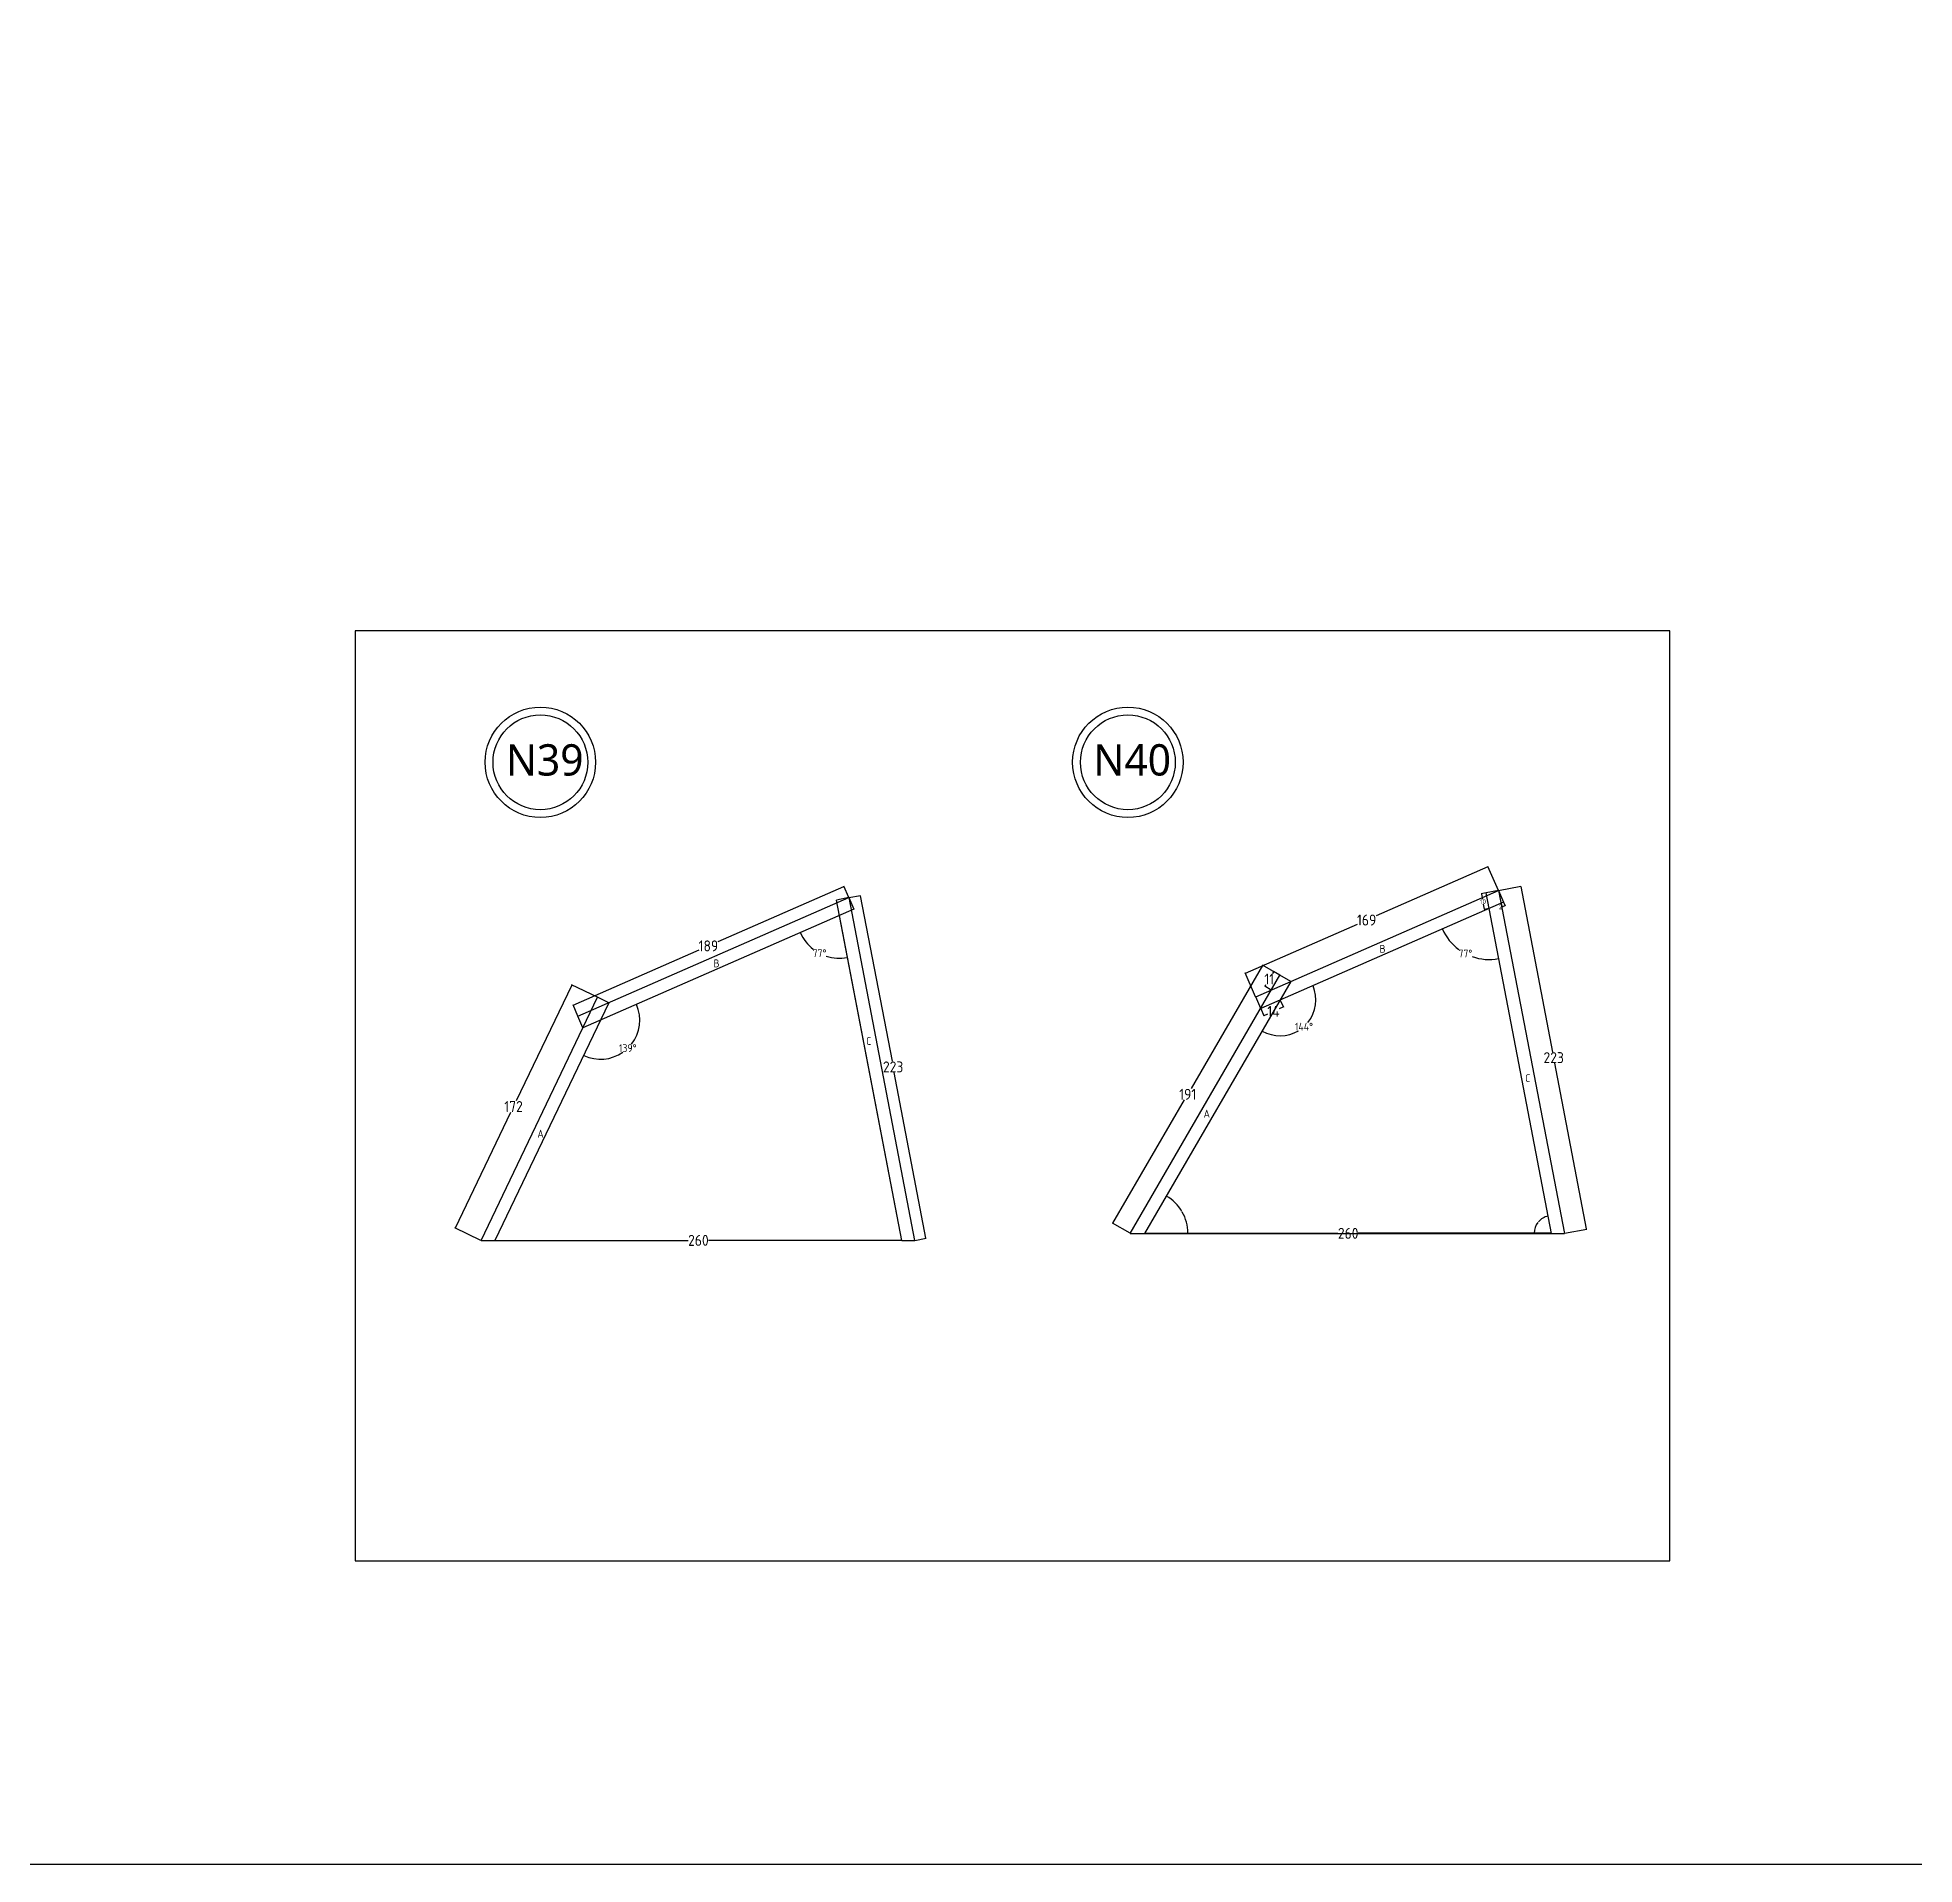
# Model space of a CAD drawing. Header units: centimetres. Extents: x -6116 to 16873, y -2889 to 4505.
# Drawn here: x 14475 to 15674, y -2889 to -1722 of the extents above; entities that cross this region are included whole.
import ezdxf

# ---------------------------------------------------------------- set-up
doc = ezdxf.new("R2010")
doc.units = ezdxf.units.CM
for name, color, linetype in [('5', 5, 'Continuous'), ('frame圖框', 34, 'Continuous'), ('section剖面線', 1, 'Continuous'), ('圖層1', 253, 'Continuous')]:
    doc.layers.add(name, color=color, linetype=linetype)
doc.styles.get("Standard").update_dxf_attribs({"font": 'ISOCP.SHX', "bigfont": 'CHINESET.SHX'})
doc.dimstyles.get("Standard").update_dxf_attribs({"dimtxt": 0.18, "dimasz": 0.18, "dimexe": 0.18, "dimexo": 0.0625, "dimgap": 0.09, "dimtad": 0, "dimtih": 1, "dimtoh": 1, "dimdec": 4, "dimzin": 0, "dimdsep": 46, "dimtxsty": 'Standard', "dimcen": 0.09, "dimadec": 0, "dimazin": 0, "dimtfac": 1, "dimtdec": 4, "dimtofl": 0, "dimtmove": 0, "dimatfit": 3, "dimfxl": 1, "dimtolj": 1, "dimtzin": 0, "dimarcsym": 0})

# ---------------------------------------------------------------- blocks, each defined once
blk = doc.blocks.new('*D1113')
at = {"layer": 'DEFPOINTS', "color": 0, "transparency": 16777216}
for p in [(14990.4, -2264.3), (14993.5, -2271.4), (14820.4, -2347.2)]:
    blk.add_point(p, dxfattribs=at)
at = {"layer": '圖層1', "color": 0, "lineweight": -2, "transparency": 16777216}
for p, q in [((14990.2, -2264.4), (14909.8, -2299.6)), ((14993.4, -2271.3), (14990.3, -2264.1)), ((14817.5, -2340), (14897.9, -2304.8)), ((14820.4, -2347.1), (14817.3, -2339.9))]:
    blk.add_line(p, q, dxfattribs=at)
at = {"layer": '圖層1', "color": 0, "transparency": 16777216}
for points in [[(14990.2, -2264.3), (14990.2, -2264.4), (14990.4, -2264.3)], [(14817.5, -2340), (14817.5, -2340), (14817.3, -2340.1)]]:
    blk.add_solid(points, dxfattribs=at)
at = {"layer": '圖層1', "color": 0, "transparency": 16777216, "insert": (14903.8, -2302.2), "char_height": 7, "attachment_point": 5}
blk.add_mtext('\\A1;189', dxfattribs=at)
blk = doc.blocks.new('*D1114')
at = {"layer": 'DEFPOINTS', "color": 0, "transparency": 16777216}
for p in [(14993.5, -2271.4), (15035.6, -2490.3), (15042.8, -2488.9)]:
    blk.add_point(p, dxfattribs=at)
at = {"layer": '圖層1', "color": 0, "lineweight": -2, "transparency": 16777216}
for p, q in [((14993.5, -2271.4), (15000.9, -2270)), ((15000.8, -2270.2), (15021.1, -2375.9)), ((15042.8, -2488.8), (15022.5, -2383)), ((15035.6, -2490.3), (15043, -2488.9))]:
    blk.add_line(p, q, dxfattribs=at)
at = {"layer": '圖層1', "color": 0, "transparency": 16777216}
for points in [[(15000.8, -2270.2), (15000.8, -2270.2), (15000.8, -2270)], [(15042.8, -2488.8), (15042.8, -2488.8), (15042.8, -2488.9)]]:
    blk.add_solid(points, dxfattribs=at)
at = {"layer": '圖層1', "color": 0, "transparency": 16777216, "insert": (15021.8, -2379.5), "char_height": 7, "attachment_point": 5}
blk.add_mtext('\\A1;223', dxfattribs=at)
blk = doc.blocks.new('*D1115')
at = {"layer": 'DEFPOINTS', "color": 0, "transparency": 16777216}
for p in [(14816.5, -2327.2), (14833, -2335), (14758.5, -2490.3)]:
    blk.add_point(p, dxfattribs=at)
at = {"layer": '圖層1', "color": 0, "lineweight": -2, "transparency": 16777216}
for p, q in [((14816.5, -2327.3), (14781, -2401.2)), ((14832.9, -2335), (14816.4, -2327.1)), ((14742.2, -2482.3), (14777.6, -2408.4)), ((14758.5, -2490.3), (14741.9, -2482.4))]:
    blk.add_line(p, q, dxfattribs=at)
at = {"layer": '圖層1', "color": 0, "transparency": 16777216}
for points in [[(14816.4, -2327.3), (14816.5, -2327.3), (14816.5, -2327.2)], [(14742.1, -2482.3), (14742.2, -2482.3), (14742.1, -2482.4)]]:
    blk.add_solid(points, dxfattribs=at)
at = {"layer": '圖層1', "color": 0, "transparency": 16777216, "insert": (14779.3, -2404.8), "char_height": 7, "attachment_point": 5}
blk.add_mtext('\\A1;172', dxfattribs=at)
blk = doc.blocks.new('*D1116')
at = {"layer": 'DEFPOINTS', "color": 0, "transparency": 16777216}
for p in [(15257.8, -2314.6), (15268.9, -2321), (15173.2, -2485.8)]:
    blk.add_point(p, dxfattribs=at)
at = {"layer": '圖層1', "color": 0, "lineweight": -2, "transparency": 16777216}
for p, q in [((15257.7, -2314.7), (15212.1, -2393.4)), ((15268.9, -2321), (15257.7, -2314.5)), ((15162.2, -2479.3), (15207.9, -2400.6)), ((15173.2, -2485.8), (15162, -2479.3))]:
    blk.add_line(p, q, dxfattribs=at)
at = {"layer": '圖層1', "color": 0, "transparency": 16777216}
for points in [[(15257.7, -2314.7), (15257.8, -2314.7), (15257.8, -2314.6)], [(15162.2, -2479.2), (15162.2, -2479.3), (15162.1, -2479.4)]]:
    blk.add_solid(points, dxfattribs=at)
at = {"layer": '圖層1', "color": 0, "transparency": 16777216, "insert": (15210, -2397), "char_height": 7, "attachment_point": 5}
blk.add_mtext('\\A1;191', dxfattribs=at)
blk = doc.blocks.new('*D1117')
at = {"layer": 'DEFPOINTS', "color": 0, "transparency": 16777216}
for p in [(15401.9, -2251.7), (15408.5, -2266.9), (15253.4, -2334.8)]:
    blk.add_point(p, dxfattribs=at)
at = {"layer": '圖層1', "color": 0, "lineweight": -2, "transparency": 16777216}
for p, q in [((15401.7, -2251.8), (15330.3, -2283.1)), ((15408.5, -2266.8), (15401.8, -2251.6)), ((15246.9, -2319.6), (15318.4, -2288.3)), ((15253.4, -2334.8), (15246.7, -2319.5))]:
    blk.add_line(p, q, dxfattribs=at)
at = {"layer": '圖層1', "color": 0, "transparency": 16777216}
for points in [[(15401.7, -2251.8), (15401.7, -2251.8), (15401.9, -2251.7)], [(15246.9, -2319.6), (15247, -2319.6), (15246.8, -2319.7)]]:
    blk.add_solid(points, dxfattribs=at)
at = {"layer": '圖層1', "color": 0, "transparency": 16777216, "insert": (15324.3, -2285.7), "char_height": 7, "attachment_point": 5}
blk.add_mtext('\\A1;169', dxfattribs=at)
blk = doc.blocks.new('*D1118')
at = {"layer": 'DEFPOINTS', "color": 0, "transparency": 16777216}
for p in [(15408.5, -2266.9), (15450.6, -2485.8), (15464.8, -2483.1)]:
    blk.add_point(p, dxfattribs=at)
at = {"layer": '圖層1', "color": 0, "lineweight": -2, "transparency": 16777216}
for p, q in [((15408.6, -2266.9), (15422.9, -2264.1)), ((15422.8, -2264.3), (15443.1, -2370.1)), ((15464.8, -2482.9), (15444.5, -2377.2)), ((15450.7, -2485.8), (15465, -2483.1))]:
    blk.add_line(p, q, dxfattribs=at)
at = {"layer": '圖層1', "color": 0, "transparency": 16777216}
for points in [[(15422.8, -2264.3), (15422.7, -2264.3), (15422.7, -2264.2)], [(15464.8, -2482.9), (15464.8, -2482.9), (15464.8, -2483.1)]]:
    blk.add_solid(points, dxfattribs=at)
at = {"layer": '圖層1', "color": 0, "transparency": 16777216, "insert": (15443.8, -2373.6), "char_height": 7, "attachment_point": 5}
blk.add_mtext('\\A1;223', dxfattribs=at)
blk = doc.blocks.new('*D1126')
at = {"layer": 'DEFPOINTS', "color": 0, "transparency": 16777216}
for p in [(14996.7, -2278.7), (14840.2, -2338.5), (14823.7, -2354.5), (14843.8, -2372.9), (14767.4, -2490.3)]:
    blk.add_point(p, dxfattribs=at)
at = {"layer": '圖層1', "color": 0, "lineweight": -2, "transparency": 16777216}
for start, end in [(322.0151, 23.2382), (244.7981, 304.6354)]:
    blk.add_arc((14834.9, -2349.6), 25, start, end, dxfattribs=at)
at = {"layer": '圖層1', "color": 0, "transparency": 16777216}
for points in [[(14857.8, -2339.7), (14857.9, -2339.7), (14857.8, -2339.6)], [(14824.2, -2372.2), (14824.3, -2372.2), (14824.1, -2372.1)]]:
    blk.add_solid(points, dxfattribs=at)
at = {"layer": '圖層1', "color": 0, "transparency": 16777216, "insert": (14852.3, -2367.5), "char_height": 5, "attachment_point": 5}
blk.add_mtext('\\A1;139°', dxfattribs=at)
blk = doc.blocks.new('*D1127')
at = {"layer": 'DEFPOINTS', "color": 0, "transparency": 16777216}
for p in [(14985.6, -2272.9), (14996.7, -2278.7), (14969.7, -2303.5), (14823.7, -2354.5), (15027.4, -2490.3)]:
    blk.add_point(p, dxfattribs=at)
at = {"layer": '圖層1', "color": 0, "lineweight": -2, "transparency": 16777216}
for start, end in [(204.0282, 232.2221), (252.1443, 280.5048)]:
    blk.add_arc((14987.5, -2282.7), 27.3, start, end, dxfattribs=at)
at = {"layer": '圖層1', "color": 0, "transparency": 16777216}
for points in [[(14962.5, -2293.9), (14962.6, -2293.9), (14962.5, -2293.7)], [(14992.5, -2309.6), (14992.5, -2309.7), (14992.7, -2309.6)]]:
    blk.add_solid(points, dxfattribs=at)
at = {"layer": '圖層1', "color": 0, "transparency": 16777216, "insert": (14974.8, -2306.9), "char_height": 5, "attachment_point": 5}
blk.add_mtext('\\A1;77°', dxfattribs=at)
blk = doc.blocks.new('*D1128')
at = {"layer": 'DEFPOINTS', "color": 0, "transparency": 16777216}
for p in [(15411.7, -2274.2), (15275.8, -2325), (15256.6, -2342.2), (15276, -2358.5), (15182.5, -2485.8)]:
    blk.add_point(p, dxfattribs=at)
at = {"layer": '圖層1', "color": 0, "lineweight": -2, "transparency": 16777216}
for start, end in [(320.7399, 23.2006), (240.3156, 300.786)]:
    blk.add_arc((15269, -2336.7), 22.9, start, end, dxfattribs=at)
at = {"layer": '圖層1', "color": 0, "transparency": 16777216}
for points in [[(15290, -2327.7), (15290.1, -2327.7), (15290, -2327.5)], [(15257.7, -2356.6), (15257.7, -2356.6), (15257.5, -2356.5)]]:
    blk.add_solid(points, dxfattribs=at)
at = {"layer": '圖層1', "color": 0, "transparency": 16777216, "insert": (15284.3, -2353.8), "char_height": 5, "attachment_point": 5}
blk.add_mtext('\\A1;144°', dxfattribs=at)
blk = doc.blocks.new('*D1084')
at = {"layer": 'DEFPOINTS', "color": 0, "transparency": 16777216}
for p in [(15400.7, -2268.4), (15411.7, -2274.2), (15381.3, -2303), (15256.6, -2342.2), (15442.5, -2485.8)]:
    blk.add_point(p, dxfattribs=at)
at = {"layer": '圖層1', "color": 0, "lineweight": -2, "transparency": 16777216}
for start, end in [(203.9669, 233.687), (250.5829, 280.5653)]:
    blk.add_arc((15402.6, -2278.2), 32.7, start, end, dxfattribs=at)
at = {"layer": '圖層1', "color": 0, "transparency": 16777216}
for points in [[(15372.7, -2291.5), (15372.8, -2291.5), (15372.7, -2291.3)], [(15408.5, -2310.3), (15408.6, -2310.4), (15408.7, -2310.3)]]:
    blk.add_solid(points, dxfattribs=at)
at = {"layer": '圖層1', "color": 0, "transparency": 16777216, "insert": (15387.4, -2307.1), "char_height": 5, "attachment_point": 5}
blk.add_mtext('\\A1;77°', dxfattribs=at)
blk = doc.blocks.new('*D1081')
at = {"layer": 'DEFPOINTS', "color": 0, "transparency": 16777216}
for p in [(14767.4, -2490.3), (15027.4, -2490.3), (15027.4, -2490.3)]:
    blk.add_point(p, dxfattribs=at)
at = {"layer": '圖層1', "color": 0, "lineweight": -2, "transparency": 16777216}
for p, q in [((14767.4, -2490.3), (14767.4, -2490.2)), ((14767.6, -2490.3), (14890.9, -2490.3)), ((15027.2, -2490.3), (14903.9, -2490.3)), ((15027.4, -2490.3), (15027.4, -2490.2))]:
    blk.add_line(p, q, dxfattribs=at)
at = {"layer": '圖層1', "color": 0, "transparency": 16777216}
for points in [[(14767.6, -2490.3), (14767.6, -2490.4), (14767.4, -2490.3)], [(15027.2, -2490.3), (15027.2, -2490.4), (15027.4, -2490.3)]]:
    blk.add_solid(points, dxfattribs=at)
at = {"layer": '圖層1', "color": 0, "transparency": 16777216, "insert": (14897.4, -2490.3), "char_height": 7, "attachment_point": 5}
blk.add_mtext('\\A1;260', dxfattribs=at)
blk = doc.blocks.new('*D1082')
at = {"layer": 'DEFPOINTS', "color": 0, "transparency": 16777216}
for p in [(15182.5, -2485.8), (15442.5, -2485.8), (15442.5, -2485.8)]:
    blk.add_point(p, dxfattribs=at)
at = {"layer": '圖層1', "color": 0, "lineweight": -2, "transparency": 16777216}
for p, q in [((15182.5, -2485.8), (15182.5, -2485.7)), ((15182.6, -2485.8), (15306, -2485.8)), ((15442.3, -2485.8), (15318.9, -2485.8)), ((15442.5, -2485.8), (15442.5, -2485.7))]:
    blk.add_line(p, q, dxfattribs=at)
at = {"layer": '圖層1', "color": 0, "transparency": 16777216}
for points in [[(15182.6, -2485.8), (15182.6, -2485.9), (15182.5, -2485.8)], [(15442.3, -2485.8), (15442.3, -2485.9), (15442.5, -2485.8)]]:
    blk.add_solid(points, dxfattribs=at)
at = {"layer": '圖層1', "color": 0, "transparency": 16777216, "insert": (15312.5, -2485.8), "char_height": 7, "attachment_point": 5}
blk.add_mtext('\\A1;260', dxfattribs=at)
blk = doc.blocks.new('*D1101')
at = {"layer": 'DEFPOINTS', "color": 0, "transparency": 16777216}
for p in [(15264.8, -2318.6), (15268.9, -2321), (15263.4, -2330.4)]:
    blk.add_point(p, dxfattribs=at)
at = {"layer": '圖層1', "color": 0, "lineweight": -2, "transparency": 16777216}
for p, q in [((15264.8, -2318.8), (15264.2, -2319.8)), ((15268.9, -2321), (15264.7, -2318.5)), ((15263.4, -2330.4), (15259.2, -2328)), ((15259.4, -2327.9), (15260, -2326.9))]:
    blk.add_line(p, q, dxfattribs=at)
at = {"layer": '圖層1', "color": 0, "transparency": 16777216}
for points in [[(15264.7, -2318.8), (15264.8, -2318.8), (15264.8, -2318.6)], [(15259.4, -2327.9), (15259.5, -2327.9), (15259.4, -2328.1)]]:
    blk.add_solid(points, dxfattribs=at)
at = {"layer": '圖層1', "color": 0, "transparency": 16777216, "insert": (15262.1, -2323.4), "char_height": 7, "attachment_point": 5}
blk.add_mtext('\\A1;11', dxfattribs=at)
blk = doc.blocks.new('*D1102')
at = {"layer": 'DEFPOINTS', "color": 0, "transparency": 16777216}
for p in [(15269, -2336.7), (15256.6, -2342.2), (15258.6, -2346.7)]:
    blk.add_point(p, dxfattribs=at)
at = {"layer": '圖層1', "color": 0, "lineweight": -2, "transparency": 16777216}
for p, q in [((15269.1, -2336.8), (15271.1, -2341.4)), ((15256.7, -2342.2), (15258.7, -2346.8)), ((15258.8, -2346.6), (15261.2, -2345.5)), ((15270.8, -2341.3), (15268.4, -2342.4))]:
    blk.add_line(p, q, dxfattribs=at)
at = {"layer": '圖層1', "color": 0, "transparency": 16777216}
for points in [[(15258.8, -2346.6), (15258.8, -2346.6), (15258.6, -2346.7)], [(15270.8, -2341.3), (15270.9, -2341.3), (15271, -2341.2)]]:
    blk.add_solid(points, dxfattribs=at)
at = {"layer": '圖層1', "color": 0, "transparency": 16777216, "insert": (15264.8, -2344), "char_height": 7, "attachment_point": 5}
blk.add_mtext('\\A1;14', dxfattribs=at)
blk = doc.blocks.new('*D1103')
at = {"layer": 'DEFPOINTS', "color": 0, "transparency": 16777216}
for p in [(15410.1, -2275), (15411.1, -2277.3), (15411.7, -2274.2)]:
    blk.add_point(p, dxfattribs=at)
at = {"layer": '圖層1', "color": 0, "lineweight": -2, "transparency": 16777216}
for p, q in [((15410.1, -2275), (15411.2, -2277.4)), ((15410.9, -2277.3), (15410.7, -2277.3)), ((15411.1, -2277.3), (15410.9, -2277.3)), ((15412.6, -2276.6), (15411.2, -2277.2)), ((15411.8, -2274.3), (15412.8, -2276.7))]:
    blk.add_line(p, q, dxfattribs=at)
at = {"layer": '圖層1', "color": 0, "transparency": 16777216}
for points in [[(15411.2, -2277.2), (15411.3, -2277.2), (15411.1, -2277.3)], [(15412.6, -2276.6), (15412.6, -2276.6), (15412.7, -2276.5)]]:
    blk.add_solid(points, dxfattribs=at)
at = {"layer": '圖層1', "color": 0, "transparency": 16777216, "insert": (15409.9, -2277.3), "char_height": 3, "attachment_point": 5}
blk.add_mtext('\\A1;2', dxfattribs=at)
blk = doc.blocks.new('*D1104')
at = {"layer": 'DEFPOINTS', "color": 0, "transparency": 16777216}
for p in [(15400.7, -2268.4), (15399.5, -2278.8), (15402.6, -2278.2)]:
    blk.add_point(p, dxfattribs=at)
at = {"layer": '圖層1', "color": 0, "lineweight": -2, "transparency": 16777216}
for p, q in [((15400.6, -2268.4), (15397.4, -2269)), ((15397.7, -2269.2), (15398.3, -2272.3)), ((15399.5, -2278.7), (15398.9, -2275.5)), ((15402.5, -2278.3), (15399.3, -2278.9))]:
    blk.add_line(p, q, dxfattribs=at)
at = {"layer": '圖層1', "color": 0, "transparency": 16777216}
for points in [[(15397.7, -2269.2), (15397.6, -2269.2), (15397.6, -2269)], [(15399.5, -2278.7), (15399.4, -2278.7), (15399.5, -2278.8)]]:
    blk.add_solid(points, dxfattribs=at)
at = {"layer": '圖層1', "color": 0, "transparency": 16777216, "insert": (15398.6, -2273.9), "char_height": 3, "attachment_point": 5}
blk.add_mtext('\\A1;10', dxfattribs=at)
blk = doc.blocks.new('*D1105')
at = {"layer": 'DEFPOINTS', "color": 0, "transparency": 16777216}
for p in [(15275.8, -2325), (15208.4, -2476.4), (15173.2, -2485.8), (15182.5, -2485.8), (15442.3, -2485.8)]:
    blk.add_point(p, dxfattribs=at)
at = {"layer": '圖層1', "color": 0, "linetype": 'ByBlock', "lineweight": -2, "transparency": 16777216}
for start, end in [(30.3672, 59.4921), (0.3795, 29.5062)]:
    blk.add_arc((15182.5, -2485.8), 27.6, start, end, dxfattribs=at)
at = {"layer": '圖層1', "color": 0, "transparency": 16777216}
for points in [[(15196.5, -2462.1), (15196.5, -2462), (15196.3, -2461.9)], [(15210.1, -2485.7), (15210.1, -2485.7), (15210.1, -2485.8)]]:
    blk.add_solid(points, dxfattribs=at)
at = {"layer": '圖層1', "color": 0, "transparency": 16777216, "insert": (15206.4, -2472.1), "char_height": 0.18, "attachment_point": 5}
blk.add_mtext('\\A1;60°', dxfattribs=at)
blk = doc.blocks.new('*D1106')
at = {"layer": 'DEFPOINTS', "color": 0, "transparency": 16777216}
for p in [(15400.7, -2268.4), (15435.7, -2476.9), (15173.2, -2485.8), (15442.3, -2485.8), (15442.5, -2485.8)]:
    blk.add_point(p, dxfattribs=at)
at = {"layer": '圖層1', "color": 0, "linetype": 'ByBlock', "lineweight": -2, "transparency": 16777216}
for start, end in [(141.6314, 179.0829), (101.8046, 139.2355)]:
    blk.add_arc((15442.5, -2485.8), 11.2, start, end, dxfattribs=at)
at = {"layer": '圖層1', "color": 0, "transparency": 16777216}
for points in [[(15440.2, -2474.9), (15440.2, -2474.9), (15440.4, -2474.9)], [(15431.3, -2485.6), (15431.3, -2485.6), (15431.3, -2485.8)]]:
    blk.add_solid(points, dxfattribs=at)
at = {"layer": '圖層1', "color": 0, "transparency": 16777216, "insert": (15433.8, -2478.7), "char_height": 0.18, "attachment_point": 5}
blk.add_mtext('\\A1;79°', dxfattribs=at)

msp = doc.modelspace()

# ---------------------------------------------------------------- linework, layer by layer
for p, q in [((14820.44334, -2347.16171), (14993.46666, -2271.38607)), ((14993.46666, -2271.38607), (14985.60723, -2272.89688)), ((15027.40852, -2490.33496), (14985.60723, -2272.89688)), ((14993.46666, -2271.38607), (15035.55498, -2490.33496)), ((14993.46666, -2271.38607), (14996.68215, -2278.72819)), ((15253.41929, -2334.82851), (15408.52456, -2266.9001)), ((15411.73385, -2274.22808), (15256.62858, -2342.1565)), ((15408.52456, -2266.9001), (15400.66839, -2268.41028)), ((15442.46641, -2485.84899), (15400.66839, -2268.41028)), ((15408.52456, -2266.9001), (15450.61287, -2485.84899)), ((15408.52456, -2266.9001), (15411.73385, -2274.22808)), ((14996.68215, -2278.72819), (14823.65882, -2354.50383)), ((14987.50124, -2282.73213), (14987.50124, -2282.74898)), ((15027.40528, -2490.33496), (14987.50124, -2282.74898)), ((15173.21624, -2485.84899), (15268.91124, -2320.99745)), ((15275.82999, -2325.01373), (15182.46641, -2485.84899)), ((15275.82999, -2325.01373), (15268.91124, -2320.99745)), ((14758.53662, -2490.33496), (14832.98873, -2335.04362)), ((14840.20905, -2338.5053), (14832.98873, -2335.04362)), ((15256.62858, -2342.1565), (15253.41929, -2334.82851)), ((14840.20905, -2338.5053), (14767.41659, -2490.33496)), ((14823.65882, -2354.50383), (14820.44334, -2347.16171)), ((14758.53662, -2490.33496), (14767.41659, -2490.33496)), ((14767.40852, -2490.33496), (14767.41659, -2490.33496)), ((15027.40528, -2490.33496), (15027.40852, -2490.33496)), ((15027.40528, -2490.33496), (15035.55498, -2490.33496)), ((15173.21624, -2485.84899), (15182.46641, -2485.84899)), ((15442.46641, -2485.84899), (15450.61287, -2485.84899))]:
    msp.add_line(p, q)
at = {"layer": '5', "linetype": 'ByBlock'}
for centre, radius in [((14796.46067, -2184.92796), 35.27331), ((14796.46067, -2184.92796), 30.27331), ((15171.77193, -2184.92796), 35.27331), ((15171.77193, -2184.92796), 30.27331)]:
    msp.add_circle(centre, radius, dxfattribs=at)
at = {"layer": 'frame圖框'}
msp.add_lwpolyline([(14678.05404, -2101.01065), (14678.05404, -2695.01065), (15518.05404, -2695.01065), (15518.05404, -2101.01065)], close=True, dxfattribs=at)
at = {"layer": 'section剖面線', "ltscale": 0.1}
msp.add_lwpolyline([(11526.70968, 2310.02356), (16861.47011, 2310.02356), (16873.32514, -2888.931), (11538.56471, -2888.931)], close=True, dxfattribs=at)
at = {"layer": '圖層1'}
msp.add_line((15173.21624, -2485.84899), (15442.28641, -2485.81899), dxfattribs=at)

# ---------------------------------------------------------------- texts
at = {"layer": '5', "linetype": 'ByBlock', "char_height": 20, "attachment_point": 1}
for s, insert in [('{\\fMicrosoft JhengHei|b0|i0|c136|p34;N39}', (14774.43856, -2173.40093)), ('{\\fMicrosoft JhengHei|b0|i0|c136|p34;N40}', (15149.74982, -2173.40093))]:
    msp.add_mtext(s, dxfattribs=dict(at, insert=insert))
at = {"layer": '5', "char_height": 5, "attachment_point": 1}
for s, insert in [('B', (15332.58642, -2301.62456)), ('B', (14907.0777, -2310.85756)), ('C', (15004.64768, -2360.43582)), ('C', (15425.68339, -2384.17185)), ('A', (15220.12896, -2406.85996)), ('A', (14794.54665, -2419.65166))]:
    msp.add_mtext_dynamic_manual_height_columns(s, width=11.464362, gutter_width=1, heights=[0], dxfattribs=dict(at, insert=insert))

# ---------------------------------------------------------------- dimensions: what is measured, and where the dimension line sits
at = {"layer": '圖層1'}
for p1, p2, distance, override, picture, middle in [((15253.41929, -2334.82851), (15408.52456, -2266.9001), 16.56435, {"dimtxt": 7, "dimdec": 0}, '*D1117', (15324.32688, -2285.69127)), ((14820.44334, -2347.16171), (14993.46666, -2271.38607), 7.74564, {"dimtxt": 7, "dimdec": 0}, '*D1113', (14903.84772, -2302.17883)), ((15408.52456, -2266.9001), (15450.61287, -2485.84899), 14.47798, {"dimtxt": 7, "dimdec": 0}, '*D1118', (15443.7864, -2373.64149)), ((14993.46666, -2271.38607), (15035.55498, -2490.33496), 7.42418, {"dimtxt": 7, "dimdec": 0}, '*D1114', (15021.80152, -2379.45903)), ((15400.66839, -2268.41028), (15402.55913, -2278.24615), -3.10714, {"dimtxt": 3, "dimdec": 0}, '*D1104', (15398.56249, -2273.91476)), ((15411.73385, -2274.22808), (15410.07303, -2274.95544), 2.52159, {"dimtxt": 3, "dimdec": 0}, '*D1103', (15409.92154, -2277.33745)), ((15173.21624, -2485.84899), (15268.91124, -2320.99745), 12.82895, {"dimtxt": 7, "dimdec": 0}, '*D1116', (15209.96867, -2396.98262)), ((15263.42652, -2330.44584), (15268.91124, -2320.99745), 4.70536, {"dimtxt": 7, "dimdec": 0}, '*D1101', (15262.09947, -2323.35938)), ((14758.53662, -2490.33496), (14832.98873, -2335.04362), 18.24702, {"dimtxt": 7, "dimdec": 0}, '*D1115', (14779.30894, -2404.80079)), ((15269.03205, -2336.72439), (15256.62858, -2342.1565), 4.92662, {"dimtxt": 7, "dimdec": 0}, '*D1102', (15264.8067, -2343.95326))]:
    dim = msp.add_aligned_dim(p1=p1, p2=p2, distance=distance, dimstyle='Standard', override=override, dxfattribs=at)
    dim.commit()
    dim.dimension.update_dxf_attribs({"geometry": picture, "text_midpoint": middle})
for base, line1, line2, override, picture, middle in [((14969.70677, -2303.50626), ((15027.40852, -2490.33496), (14985.60723, -2272.89688)), ((14996.68215, -2278.72819), (14823.65882, -2354.50383)), {"dimtxt": 5}, '*D1127', (14974.77805, -2306.94873)), ((15435.69949, -2476.92962), ((15173.21624, -2485.84899), (15442.28641, -2485.81899)), ((15442.46641, -2485.84899), (15400.66839, -2268.41028)), {"dimfxl": 10, "dimfxlon": 1, "dimarcsym": 1}, '*D1106', (15433.84978, -2478.70653)), ((15276.02879, -2358.52482), ((15411.73385, -2274.22808), (15256.62858, -2342.1565)), ((15275.82999, -2325.01373), (15182.46641, -2485.84899)), {"dimtxt": 5}, '*D1128', (15284.28029, -2353.80374)), ((15381.3086, -2303.03468), ((15442.46641, -2485.84899), (15400.66839, -2268.41028)), ((15411.73385, -2274.22808), (15256.62858, -2342.1565)), {"dimtxt": 5}, '*D1084', (15387.3647, -2307.14573)), ((14843.77385, -2372.93597), ((14996.68215, -2278.72819), (14823.65882, -2354.50383)), ((14840.20905, -2338.5053), (14767.41659, -2490.33496)), {"dimtxt": 5}, '*D1126', (14852.26002, -2367.54785)), ((15208.44952, -2476.41198), ((15173.21624, -2485.84899), (15442.28641, -2485.81899)), ((15275.82999, -2325.01373), (15182.46641, -2485.84899)), {"dimfxl": 10, "dimfxlon": 1, "dimarcsym": 1}, '*D1105', (15206.42191, -2472.05336))]:
    dim = msp.add_angular_dim_2l(base=base, line1=line1, line2=line2, dimstyle='Standard', override=override, dxfattribs=at)
    dim.commit()
    dim.dimension.update_dxf_attribs({"geometry": picture, "text_midpoint": middle})
for base, p1, p2, picture, middle in [((15442.46641, -2485.84899), (15182.46641, -2485.84899), (15442.46641, -2485.84899), '*D1082', (15312.46641, -2485.84899)), ((15027.40852, -2490.33496), (14767.41659, -2490.33496), (15027.40852, -2490.33496), '*D1081', (14897.41256, -2490.33496))]:
    dim = msp.add_linear_dim(base=base, p1=p1, p2=p2, dimstyle='Standard', override={"dimtxt": 7, "dimdec": 0}, dxfattribs=at)
    dim.commit()
    dim.dimension.update_dxf_attribs({"geometry": picture, "text_midpoint": middle})

doc.saveas('drawing.dxf')
